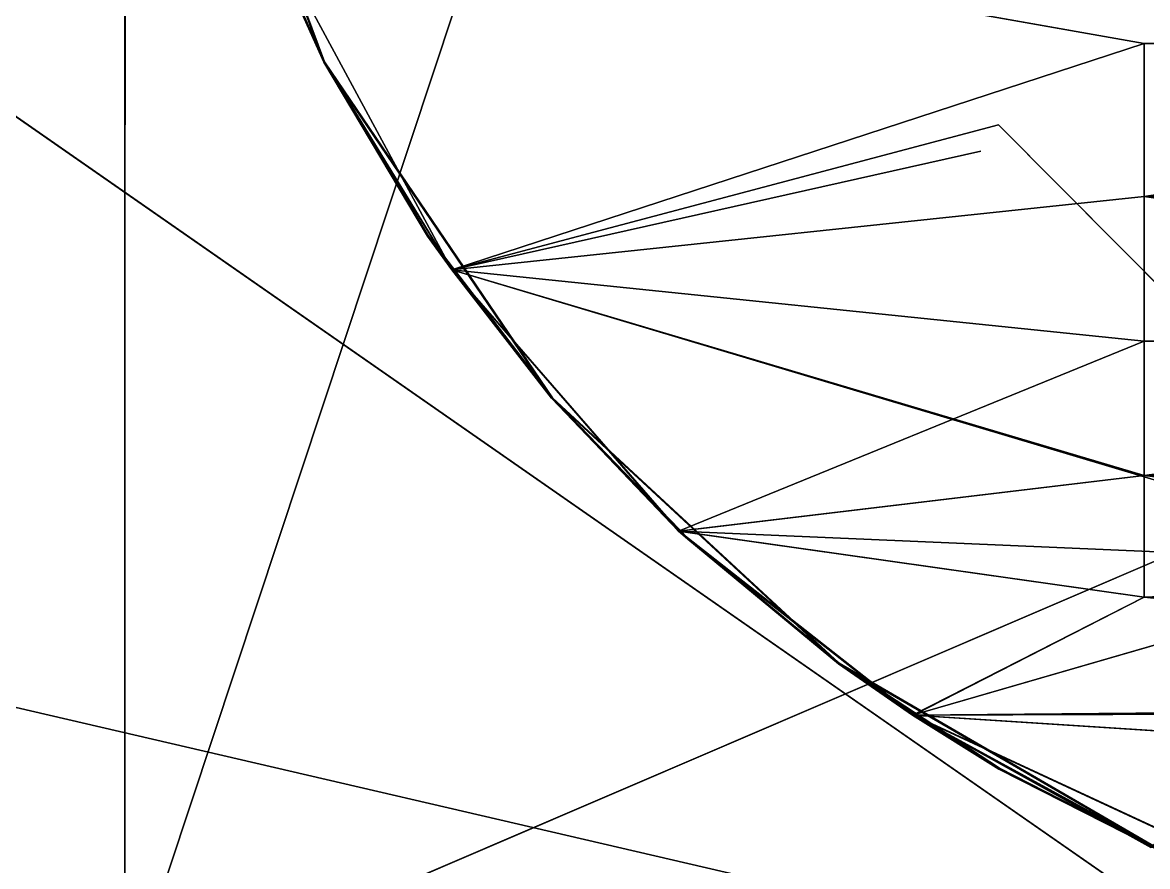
# Model space of a CAD drawing. Extents: x 207 to 387, y 94 to 160.
# Drawn here: x 344.5857 to 344.8019, y 155.1036 to 155.2658 of the extents above; entities that cross this region are included whole.
import ezdxf

# ---------------------------------------------------------------- set-up
doc = ezdxf.new("R2010")
doc.units = 0
doc.header["$LTSCALE"] = 2.54
doc.layers.get('0').update_dxf_attribs({"color": 13, "linetype": 'CONTINUOUS'})

# ---------------------------------------------------------------- blocks, each defined once
blk = doc.blocks.new('SP_05_ALTFIELD_CREDENZA_DW')
at = {"color": 23}
for p, q in [((41.86463, 4.6125, 85.6125), (42.83475, 3.9375, 87.075)), ((41.86463, 4.6125, 85.6125), (42.83475, 3.9375, 87.075)), ((41.86463, 4.6125, 85.6125), (42.83475, 3.9375, 87.075)), ((42.0885, 4.6125, 85.6125), (42.0885, 4.275, 85.6125)), ((42.0885, 4.6125, 85.6125), (42.0885, 4.275, 85.6125)), ((42.0885, 4.275, 86.175), (42.0885, 4.6125, 86.175)), ((42.0885, 4.275, 86.175), (42.0885, 4.6125, 86.175)), ((42.0885, 4.275, 21.825), (42.0885, 4.6125, 21.825)), ((42.0885, 4.275, 21.825), (42.0885, 4.6125, 21.825)), ((42.0885, 4.6125, 85.6125), (42.0885, 4.275, 85.6125)), ((42.0885, 4.275, 21.825), (42.0885, 4.6125, 21.825)), ((41.8453, 4.5998, 22.06931), (41.9369, 4.55719, 21.97718)), ((41.93708, 4.55719, 85.46014), (41.8454, 4.5998, 85.36809)), ((41.9369, 4.55719, 21.97718), (41.8913, 4.58266, 22.02303)), ((41.8913, 4.58266, 85.41447), (41.93708, 4.55719, 85.46014)), ((41.8913, 4.58266, 85.41447), (41.93708, 4.55719, 85.46014)), ((41.9369, 4.55719, 21.97718), (41.98197, 4.52183, 21.93194)), ((41.9369, 4.55719, 21.97718), (41.98197, 4.52183, 21.93194)), ((41.98208, 4.52183, 85.50545), (41.93708, 4.55719, 85.46014)), ((41.98208, 4.52183, 85.50545), (41.93708, 4.55719, 85.46014)), ((41.98208, 4.52183, 85.50545), (41.93708, 4.55719, 85.46014)), ((41.92059, 4.44375, 85.44375), (41.83664, 4.52813, 85.35938)), ((41.98197, 4.52183, 21.93194), (42.02564, 4.47158, 21.88815)), ((41.98197, 4.52183, 21.93194), (42.02564, 4.47158, 21.88815)), ((42.02566, 4.47158, 85.54934), (41.98208, 4.52183, 85.50545)), ((42.02566, 4.47158, 85.54934), (41.98208, 4.52183, 85.50545)), ((42.02566, 4.47158, 85.54934), (41.98208, 4.52183, 85.50545)), ((42.02564, 4.47158, 21.88815), (41.92059, 4.44375, 21.99375)), ((41.92059, 4.44375, 85.44375), (42.02566, 4.47158, 85.54934)), ((42.02564, 4.47158, 21.88815), (41.92395, 4.44881, 21.99038)), ((41.92395, 4.44881, 85.44713), (42.02566, 4.47158, 85.54934)), ((42.02564, 4.47158, 21.88815), (42.06561, 4.39747, 21.848)), ((42.02564, 4.47158, 21.88815), (42.06561, 4.39747, 21.848)), ((42.06561, 4.39747, 85.5895), (42.02566, 4.47158, 85.54934)), ((42.06561, 4.39747, 85.5895), (42.02566, 4.47158, 85.54934))]:
    blk.add_line(p, q, dxfattribs=at)
at = {"color": 0}
for p, q in [((41.88801, 4.58388, 22.18764), (41.92037, 4.56741, 22.20761)), ((41.92037, 4.56741, 22.20761), (41.88801, 4.58388, 22.67648)), ((41.9512, 4.54722, 22.71484), (41.88801, 4.58388, 22.67648)), ((41.92037, 4.56741, 22.20761), (41.88801, 4.58388, 22.67648)), ((41.9512, 4.54722, 22.71484), (41.88801, 4.58388, 22.67648)), ((41.88801, 4.58388, 22.18764), (41.92037, 4.56741, 22.20761)), ((41.88801, 4.58388, 22.18764), (41.9369, 4.55719, 21.97718)), ((41.88801, 4.58388, 22.18764), (41.9369, 4.55719, 21.97718)), ((41.95132, 4.54735, 84.72088), (41.88811, 4.58405, 84.75923)), ((41.88811, 4.58405, 84.75923), (41.92049, 4.56756, 85.22811)), ((41.92049, 4.56756, 85.22811), (41.88811, 4.58405, 85.24807)), ((41.88811, 4.58405, 84.75923), (41.92049, 4.56756, 85.22811)), ((41.95132, 4.54735, 84.72088), (41.88811, 4.58405, 84.75923)), ((41.88811, 4.58405, 85.24807), (41.93708, 4.55719, 85.46014)), ((41.88811, 4.58405, 85.24807), (41.93708, 4.55719, 85.46014)), ((41.92049, 4.56756, 85.22811), (41.88811, 4.58405, 85.24807)), ((41.69557, 4.57278, 22.00365), (41.9369, 4.55719, 21.97718)), ((41.69557, 4.57278, 22.00365), (41.9369, 4.55719, 21.97718)), ((41.93708, 4.55719, 85.46014), (41.69557, 4.57278, 85.43385)), ((41.93708, 4.55719, 85.46014), (41.69557, 4.57278, 85.43385)), ((41.9512, 4.54722, 22.71484), (41.92037, 4.56741, 22.20761)), ((41.92037, 4.56741, 22.20761), (41.9512, 4.54722, 22.2266)), ((41.9512, 4.54722, 22.71484), (41.92037, 4.56741, 22.20761)), ((41.9369, 4.55719, 21.97718), (41.92037, 4.56741, 22.20761)), ((41.92037, 4.56741, 22.20761), (41.9512, 4.54722, 22.2266)), ((41.9369, 4.55719, 21.97718), (41.92037, 4.56741, 22.20761)), ((41.92049, 4.56756, 85.22811), (41.95132, 4.54735, 84.72088)), ((41.95132, 4.54735, 85.20912), (41.92049, 4.56756, 85.22811)), ((41.92049, 4.56756, 85.22811), (41.95132, 4.54735, 84.72088)), ((41.92049, 4.56756, 85.22811), (41.93708, 4.55719, 85.46014)), ((41.92049, 4.56756, 85.22811), (41.93708, 4.55719, 85.46014)), ((41.95132, 4.54735, 85.20912), (41.92049, 4.56756, 85.22811)), ((41.69557, 4.55509, 21.97419), (41.9369, 4.55719, 21.97718)), ((41.69557, 4.55509, 21.97419), (41.9369, 4.55719, 21.97718)), ((41.93708, 4.55719, 85.46014), (41.69557, 4.55509, 85.46331)), ((41.93708, 4.55719, 85.46014), (41.69557, 4.55509, 85.46331)), ((41.93708, 4.55719, 85.46014), (41.83664, 4.52813, 85.35938)), ((41.93708, 4.55719, 85.46014), (41.83664, 4.52813, 85.35938)), ((41.8926, 4.53451, 21.94673), (41.9369, 4.55719, 21.97718)), ((41.8926, 4.53451, 21.94673), (41.9369, 4.55719, 21.97718)), ((41.93708, 4.55719, 85.46014), (41.8926, 4.53451, 85.49078)), ((41.93708, 4.55719, 85.46014), (41.8926, 4.53451, 85.49078)), ((41.9512, 4.54722, 21.98248), (41.9369, 4.55719, 21.97718)), ((41.9369, 4.55719, 21.97718), (41.9512, 4.54722, 22.2266)), ((41.9369, 4.55719, 21.97718), (41.9512, 4.54722, 22.2266)), ((41.9512, 4.54722, 21.98248), (41.9369, 4.55719, 21.97718)), ((41.95132, 4.54735, 85.20912), (41.93708, 4.55719, 85.46014)), ((41.95132, 4.54735, 85.20912), (41.93708, 4.55719, 85.46014)), ((41.98028, 4.5234, 85.4353), (41.93708, 4.55719, 85.46014)), ((41.98028, 4.5234, 85.4353), (41.93708, 4.55719, 85.46014)), ((41.8926, 4.53451, 21.94673), (41.69557, 4.55509, 21.97419)), ((41.8926, 4.53451, 21.94673), (41.69557, 4.55509, 21.97419)), ((41.69557, 4.55509, 85.46331), (41.8926, 4.53451, 85.49078)), ((41.69557, 4.55509, 85.46331), (41.8926, 4.53451, 85.49078)), ((41.9512, 4.54722, 22.71484), (41.95132, 4.54735, 84.72088)), ((41.9512, 4.54722, 22.71484), (41.95132, 4.54735, 84.72088)), ((41.9512, 4.54722, 22.2266), (41.9512, 4.54722, 22.71484)), ((41.9512, 4.54722, 22.2266), (41.9512, 4.54722, 21.98248)), ((41.9512, 4.54722, 21.98248), (41.98197, 4.52183, 21.93194)), ((41.98015, 4.52329, 22.2444), (41.9512, 4.54722, 22.71484)), ((41.9512, 4.54722, 22.2266), (41.9512, 4.54722, 22.71484)), ((42.00632, 4.4962, 22.74816), (41.9512, 4.54722, 22.71484)), ((41.98015, 4.52329, 22.2444), (41.9512, 4.54722, 22.71484)), ((42.00632, 4.4962, 22.74816), (41.9512, 4.54722, 22.71484)), ((41.9512, 4.54722, 21.98248), (41.98197, 4.52183, 21.93194)), ((41.9512, 4.54722, 22.2266), (41.9512, 4.54722, 21.98248)), ((41.95132, 4.54735, 84.72088), (41.95132, 4.54735, 85.20912)), ((42.00645, 4.4963, 84.68755), (41.95132, 4.54735, 84.72088)), ((41.95132, 4.54735, 84.72088), (41.98028, 4.5234, 85.19132)), ((41.98028, 4.5234, 85.4353), (41.95132, 4.54735, 85.20912)), ((41.95132, 4.54735, 84.72088), (41.95132, 4.54735, 85.20912)), ((41.95132, 4.54735, 84.72088), (41.98028, 4.5234, 85.19132)), ((42.00645, 4.4963, 84.68755), (41.95132, 4.54735, 84.72088)), ((41.98028, 4.5234, 85.4353), (41.95132, 4.54735, 85.20912)), ((41.69557, 4.53451, 21.94673), (41.8926, 4.53451, 21.94673)), ((41.69557, 4.53451, 21.94673), (41.8926, 4.53451, 21.94673)), ((41.8926, 4.53451, 85.49078), (41.69557, 4.53451, 85.49078)), ((41.8926, 4.53451, 85.49078), (41.69557, 4.53451, 85.49078)), ((41.8926, 4.51115, 21.92138), (41.8926, 4.53451, 21.94673)), ((41.8926, 4.51115, 21.92138), (41.8926, 4.53451, 21.94673)), ((41.98197, 4.52183, 21.93194), (41.8926, 4.53451, 21.94673)), ((41.98197, 4.52183, 21.93194), (41.8926, 4.53451, 21.94673)), ((41.8926, 4.53451, 85.49078), (41.8926, 4.51115, 85.51612)), ((41.8926, 4.53451, 85.49078), (41.8926, 4.51115, 85.51612)), ((41.8926, 4.53451, 85.49078), (41.98208, 4.52183, 85.50545)), ((41.8926, 4.53451, 85.49078), (41.98208, 4.52183, 85.50545)), ((42.00632, 4.4962, 22.74816), (41.98015, 4.52329, 22.2444)), ((41.98015, 4.52329, 22.2444), (41.98015, 4.52329, 22.00042)), ((41.98015, 4.52329, 22.00042), (42.00632, 4.4962, 22.0166)), ((41.98197, 4.52183, 21.93194), (41.98015, 4.52329, 22.00042)), ((41.98015, 4.52329, 22.2444), (41.98015, 4.52329, 22.00042)), ((42.00632, 4.4962, 22.74816), (41.98015, 4.52329, 22.2444)), ((41.98197, 4.52183, 21.93194), (41.98015, 4.52329, 22.00042)), ((41.98015, 4.52329, 22.00042), (42.00632, 4.4962, 22.0166)), ((41.98028, 4.5234, 85.4353), (41.98028, 4.5234, 85.19132)), ((41.98028, 4.5234, 85.19132), (42.00645, 4.4963, 84.68755)), ((41.98028, 4.5234, 85.4353), (41.98028, 4.5234, 85.19132)), ((41.98028, 4.5234, 85.19132), (42.00645, 4.4963, 84.68755)), ((42.00646, 4.4963, 85.41912), (41.98028, 4.5234, 85.4353)), ((42.00646, 4.4963, 85.41912), (41.98028, 4.5234, 85.4353)), ((41.98208, 4.52183, 85.50545), (41.98028, 4.5234, 85.4353)), ((41.98208, 4.52183, 85.50545), (41.98028, 4.5234, 85.4353)), ((41.8926, 4.51115, 21.92138), (41.98197, 4.52183, 21.93194)), ((41.8926, 4.51115, 21.92138), (41.98197, 4.52183, 21.93194)), ((41.98208, 4.52183, 85.50545), (41.8926, 4.51115, 85.51612)), ((41.98208, 4.52183, 85.50545), (41.8926, 4.51115, 85.51612)), ((42.00632, 4.4962, 22.0166), (41.98197, 4.52183, 21.93194)), ((42.00632, 4.4962, 22.0166), (41.98197, 4.52183, 21.93194)), ((42.00646, 4.4963, 85.41912), (41.98208, 4.52183, 85.50545)), ((42.00646, 4.4963, 85.41912), (41.98208, 4.52183, 85.50545)), ((41.30154, 4.51115, 21.92138), (41.8926, 4.51115, 21.92138)), ((41.30154, 4.51115, 21.92138), (41.8926, 4.51115, 21.92138)), ((41.8926, 4.51115, 85.51612), (41.30154, 4.51115, 85.51612)), ((41.8926, 4.51115, 85.51612), (41.30154, 4.51115, 85.51612)), ((41.8926, 4.48534, 21.89856), (41.8926, 4.51115, 21.92138)), ((41.8926, 4.48534, 21.89856), (41.8926, 4.51115, 21.92138)), ((41.8926, 4.51115, 85.51612), (41.8926, 4.48534, 85.53894)), ((41.8926, 4.51115, 85.51612), (41.8926, 4.48534, 85.53894)), ((42.00632, 4.4962, 22.74816), (42.00645, 4.4963, 84.68755)), ((42.00632, 4.4962, 22.74816), (42.00645, 4.4963, 84.68755)), ((42.00632, 4.4962, 22.0166), (42.00632, 4.4962, 22.74816)), ((42.0302, 4.46503, 22.27506), (42.00632, 4.4962, 22.74816)), ((42.00632, 4.4962, 22.0166), (42.00632, 4.4962, 22.74816)), ((42.00632, 4.4962, 22.0166), (42.0302, 4.46503, 22.03132)), ((42.0302, 4.46503, 22.27506), (42.00632, 4.4962, 22.74816)), ((42.05013, 4.43165, 22.77449), (42.00632, 4.4962, 22.74816)), ((42.05013, 4.43165, 22.77449), (42.00632, 4.4962, 22.74816)), ((42.02564, 4.47158, 21.88815), (42.00632, 4.4962, 22.0166)), ((42.02564, 4.47158, 21.88815), (42.00632, 4.4962, 22.0166)), ((42.00632, 4.4962, 22.0166), (42.0302, 4.46503, 22.03132)), ((42.00645, 4.4963, 84.68755), (42.00646, 4.4963, 85.41912)), ((42.05024, 4.43171, 84.66121), (42.00645, 4.4963, 84.68755)), ((42.05024, 4.43171, 84.66121), (42.00645, 4.4963, 84.68755)), ((42.00645, 4.4963, 84.68755), (42.03033, 4.4651, 85.16065)), ((42.00645, 4.4963, 84.68755), (42.00646, 4.4963, 85.41912)), ((42.00645, 4.4963, 84.68755), (42.03033, 4.4651, 85.16065)), ((42.03034, 4.46511, 85.40439), (42.00646, 4.4963, 85.41912)), ((42.03034, 4.46511, 85.40439), (42.00646, 4.4963, 85.41912)), ((42.02566, 4.47158, 85.54934), (42.00646, 4.4963, 85.41912)), ((42.02566, 4.47158, 85.54934), (42.00646, 4.4963, 85.41912)), ((41.69557, 4.48534, 21.89856), (41.8926, 4.48534, 21.89856)), ((41.69557, 4.48534, 21.89856), (41.8926, 4.48534, 21.89856)), ((41.8926, 4.48534, 85.53894), (41.69557, 4.48534, 85.53894)), ((41.8926, 4.48534, 85.53894), (41.69557, 4.48534, 85.53894)), ((41.8926, 4.45749, 21.8786), (41.8926, 4.48534, 21.89856)), ((41.8926, 4.48534, 21.89856), (42.02564, 4.47158, 21.88815)), ((41.8926, 4.48534, 21.89856), (42.02564, 4.47158, 21.88815)), ((41.8926, 4.45749, 21.8786), (41.8926, 4.48534, 21.89856)), ((41.8926, 4.48534, 85.53894), (41.8926, 4.45749, 85.55891)), ((42.02566, 4.47158, 85.54934), (41.8926, 4.48534, 85.53894)), ((41.8926, 4.48534, 85.53894), (41.8926, 4.45749, 85.55891)), ((42.02566, 4.47158, 85.54934), (41.8926, 4.48534, 85.53894)), ((41.8926, 4.45749, 21.8786), (42.02564, 4.47158, 21.88815)), ((41.8926, 4.45749, 21.8786), (42.02564, 4.47158, 21.88815)), ((41.8926, 4.4281, 21.86173), (42.02564, 4.47158, 21.88815)), ((41.8926, 4.4281, 21.86173), (42.02564, 4.47158, 21.88815)), ((42.02566, 4.47158, 85.54934), (41.8926, 4.45749, 85.55891)), ((42.02566, 4.47158, 85.54934), (41.8926, 4.4281, 85.57578)), ((42.02566, 4.47158, 85.54934), (41.8926, 4.45749, 85.55891)), ((42.02566, 4.47158, 85.54934), (41.8926, 4.4281, 85.57578)), ((42.02564, 4.47158, 21.88815), (42.0302, 4.46503, 22.03132)), ((42.05012, 4.43165, 22.04355), (42.02564, 4.47158, 21.88815)), ((42.05012, 4.43165, 22.04355), (42.02564, 4.47158, 21.88815)), ((42.02564, 4.47158, 21.88815), (42.0302, 4.46503, 22.03132)), ((42.03034, 4.46511, 85.40439), (42.02566, 4.47158, 85.54934)), ((42.03034, 4.46511, 85.40439), (42.02566, 4.47158, 85.54934)), ((42.05024, 4.43171, 85.39216), (42.02566, 4.47158, 85.54934)), ((42.05024, 4.43171, 85.39216), (42.02566, 4.47158, 85.54934)), ((42.05013, 4.43165, 22.77449), (42.0302, 4.46503, 22.27506)), ((42.0302, 4.46503, 22.27506), (42.0302, 4.46503, 22.03132)), ((42.0302, 4.46503, 22.03132), (42.05012, 4.43165, 22.04355)), ((42.0302, 4.46503, 22.27506), (42.0302, 4.46503, 22.03132)), ((42.05013, 4.43165, 22.77449), (42.0302, 4.46503, 22.27506)), ((42.0302, 4.46503, 22.03132), (42.05012, 4.43165, 22.04355)), ((42.03033, 4.4651, 85.16065), (42.03034, 4.46511, 85.40439)), ((42.03033, 4.4651, 85.16065), (42.03034, 4.46511, 85.40439)), ((42.03033, 4.4651, 85.16065), (42.05024, 4.43171, 84.66121)), ((42.03033, 4.4651, 85.16065), (42.05024, 4.43171, 84.66121)), ((42.05024, 4.43171, 85.39216), (42.03034, 4.46511, 85.40439)), ((42.05024, 4.43171, 85.39216), (42.03034, 4.46511, 85.40439)), ((41.30154, 4.45749, 21.8786), (41.8926, 4.45749, 21.8786)), ((41.30154, 4.45749, 21.8786), (41.8926, 4.45749, 21.8786)), ((41.8926, 4.45749, 85.55891), (41.30154, 4.45749, 85.55891)), ((41.8926, 4.45749, 85.55891), (41.30154, 4.45749, 85.55891)), ((41.8926, 4.4281, 21.86173), (41.8926, 4.45749, 21.8786)), ((41.8926, 4.4281, 21.86173), (41.8926, 4.45749, 21.8786)), ((41.8926, 4.45749, 85.55891), (41.8926, 4.4281, 85.57578)), ((41.8926, 4.45749, 85.55891), (41.8926, 4.4281, 85.57578)), ((42.05012, 4.43165, 22.04355), (42.05013, 4.43165, 22.77449)), ((42.05012, 4.43165, 22.04355), (42.05013, 4.43165, 22.77449)), ((42.05012, 4.43165, 22.04355), (42.06739, 4.3927, 22.05408)), ((42.06561, 4.39747, 21.848), (42.05012, 4.43165, 22.04355)), ((42.06561, 4.39747, 21.848), (42.05012, 4.43165, 22.04355)), ((42.05012, 4.43165, 22.04355), (42.06739, 4.3927, 22.05408)), ((42.05013, 4.43165, 22.77449), (42.05024, 4.43171, 84.66121)), ((42.05013, 4.43165, 22.77449), (42.05024, 4.43171, 84.66121)), ((42.06741, 4.3927, 22.29765), (42.05013, 4.43165, 22.77449)), ((42.06741, 4.3927, 22.29765), (42.05013, 4.43165, 22.77449)), ((42.0794, 4.35298, 22.79184), (42.05013, 4.43165, 22.77449)), ((42.0794, 4.35298, 22.79184), (42.05013, 4.43165, 22.77449)), ((42.05024, 4.43171, 84.66121), (42.05024, 4.43171, 85.39216)), ((42.07945, 4.353, 84.64383), (42.05024, 4.43171, 84.66121)), ((42.07945, 4.353, 84.64383), (42.05024, 4.43171, 84.66121)), ((42.05024, 4.43171, 84.66121), (42.06749, 4.39274, 85.13804)), ((42.06561, 4.39747, 85.5895), (42.05024, 4.43171, 85.39216)), ((42.05024, 4.43171, 84.66121), (42.05024, 4.43171, 85.39216)), ((42.05024, 4.43171, 84.66121), (42.06749, 4.39274, 85.13804)), ((42.06561, 4.39747, 85.5895), (42.05024, 4.43171, 85.39216)), ((41.69557, 4.4281, 21.86173), (41.8926, 4.4281, 21.86173)), ((41.69557, 4.4281, 21.86173), (41.8926, 4.4281, 21.86173)), ((41.8926, 4.4281, 85.57578), (41.69557, 4.4281, 85.57578)), ((41.8926, 4.4281, 85.57578), (41.69557, 4.4281, 85.57578)), ((41.8926, 4.4281, 21.86173), (42.06561, 4.39747, 21.848)), ((41.8926, 4.4281, 21.86173), (42.06561, 4.39747, 21.848)), ((42.06561, 4.39747, 85.5895), (41.8926, 4.4281, 85.57578)), ((42.06561, 4.39747, 85.5895), (41.8926, 4.4281, 85.57578))]:
    blk.add_line(p, q, dxfattribs=at)
at = {"color": 23}
mesh = blk.add_polyface(dxfattribs=at)
corners = [(44.775, 6.75, 19.125), (0, 3.9375, 19.125), (0, 6.75, 19.125), (44.775, 3.9375, 19.125)]
mesh.append_faces([[corners[k] for k in face] for face in [(0, 1, 2), (1, 0, 3)]], dxfattribs={"vtx0": -1, "color": 23})
mesh = blk.add_polyface(dxfattribs=at)
corners = [(44.775, 3.9375, 90), (0, 6.75, 90), (0, 3.9375, 90), (44.775, 6.75, 90)]
mesh.append_faces([[corners[k] for k in face] for face in [(0, 1, 2), (1, 0, 3)]], dxfattribs={"vtx0": -1, "color": 23})
mesh = blk.add_polyface(dxfattribs=at)
corners = [(41.41688, 6.75, 84.9375), (41.86463, 4.6125, 85.6125), (41.41688, 4.6125, 84.9375), (44.775, 3.9375, 90), (42.83475, 3.9375, 87.075), (44.775, 6.75, 90)]
mesh.append_faces([[corners[k] for k in face] for face in [(0, 1, 2), (1, 3, 4)]], dxfattribs={"vtx0": -1, "color": 23})
mesh.append_faces([[corners[k] for k in face] for face in [(3, 1, 5), (5, 1, 0)]], dxfattribs={"vtx0": -1, "vtx1": -1, "color": 23})
mesh = blk.add_polyface(dxfattribs=at)
corners = [(41.41688, 6.75, 22.5), (41.75269, 4.6125, 22.1625), (41.41688, 4.6125, 22.5), (42.0885, 4.6125, 21.825), (42.0885, 4.275, 21.825), (44.775, 3.9375, 19.125), (42.0885, 3.9375, 21.825), (44.775, 6.75, 19.125)]
mesh.append_faces([[corners[k] for k in face] for face in [(0, 1, 2), (4, 5, 6)]], dxfattribs={"vtx0": -1, "color": 23})
mesh.append_faces([[corners[k] for k in face] for face in [(1, 0, 3), (5, 4, 7), (7, 3, 0)]], dxfattribs={"vtx0": -1, "vtx1": -1, "color": 23})
mesh.append_faces([[corners[k] for k in face] for face in [(7, 4, 3)]], dxfattribs={"vtx0": -1, "vtx2": -1, "color": 23})
mesh = blk.add_polyface(dxfattribs=at)
corners = [(42.0885, 4.6125, 86.175), (2.6865, 4.275, 86.175), (2.6865, 4.6125, 86.175), (42.0885, 4.275, 86.175)]
mesh.append_faces([[corners[k] for k in face] for face in [(0, 1, 2), (1, 0, 3)]], dxfattribs={"vtx0": -1, "color": 23})
mesh = blk.add_polyface(dxfattribs=at)
corners = [(2.6865, 4.6125, 21.825), (2.8824, 4.30494, 21.82633), (2.6865, 4.275, 21.825), (42.0885, 4.6125, 21.825), (3.07943, 4.30494, 21.82633), (3.47347, 4.275, 21.825), (41.30154, 4.275, 21.825), (42.0885, 4.275, 21.825)]
mesh.append_faces([[corners[k] for k in face] for face in [(0, 1, 2), (6, 3, 7)]], dxfattribs={"vtx0": -1, "color": 23})
mesh.append_faces([[corners[k] for k in face] for face in [(1, 3, 4), (4, 3, 5), (5, 3, 6)]], dxfattribs={"vtx0": -1, "vtx1": -1, "color": 23})
mesh.append_faces([[corners[k] for k in face] for face in [(1, 0, 3)]], dxfattribs={"vtx0": -1, "vtx2": -1, "color": 23})
mesh = blk.add_polyface(dxfattribs=at)
corners = [(41.86463, 4.6125, 85.6125), (42.83475, 3.9375, 87.075), (41.86463, 3.9375, 85.6125)]
mesh.append_faces([[corners[k] for k in face] for face in [(0, 1, 2)]], dxfattribs={"color": 23})
mesh = blk.add_polyface(dxfattribs=at)
corners = [(42.0885, 4.6125, 85.6125), (41.86463, 3.9375, 85.6125), (41.86463, 4.6125, 85.6125), (42.0885, 3.9375, 85.6125), (42.0885, 4.275, 85.6125)]
mesh.append_faces([[corners[k] for k in face] for face in [(0, 1, 2), (3, 0, 4)]], dxfattribs={"vtx0": -1, "color": 23})
mesh.append_faces([[corners[k] for k in face] for face in [(1, 0, 3)]], dxfattribs={"vtx0": -1, "vtx1": -1, "color": 23})
mesh = blk.add_polyface(dxfattribs=at)
corners = [(41.86463, 4.6125, 85.6125), (42.83475, 3.9375, 87.075), (41.86463, 3.9375, 85.6125)]
mesh.append_faces([[corners[k] for k in face] for face in [(0, 1, 2)]], dxfattribs={"color": 23})
mesh = blk.add_polyface(dxfattribs=at)
corners = [(42.0885, 4.6125, 85.6125), (42.08846, 4.275, 84.63878), (42.0885, 4.275, 85.6125), (42.08846, 4.27502, 22.79686), (42.0885, 4.6125, 21.825), (42.0885, 4.275, 21.825), (42.0885, 4.6125, 68.21686)]
mesh.append_faces([[corners[k] for k in face] for face in [(0, 1, 2), (3, 4, 5), (4, 0, 6)]], dxfattribs={"vtx0": -1, "color": 23})
mesh.append_faces([[corners[k] for k in face] for face in [(1, 0, 3)]], dxfattribs={"vtx0": -1, "vtx1": -1, "color": 23})
mesh.append_faces([[corners[k] for k in face] for face in [(4, 3, 0)]], dxfattribs={"vtx0": -1, "vtx1": -1, "vtx2": -1, "color": 23})
mesh = blk.add_polyface(dxfattribs=at)
corners = [(42.0885, 4.6125, 86.175), (42.0885, 4.275, 85.6125), (42.0885, 4.275, 86.175), (42.0885, 4.6125, 85.6125)]
mesh.append_faces([[corners[k] for k in face] for face in [(0, 1, 2), (1, 0, 3)]], dxfattribs={"vtx0": -1, "color": 23})
mesh = blk.add_polyface(dxfattribs=at)
corners = [(41.88801, 4.58388, 22.18764), (41.8453, 4.5998, 22.06931), (41.9369, 4.55719, 21.97718)]
mesh.append_faces([[corners[k] for k in face] for face in [(0, 1, 2)]], dxfattribs={"color": 23})
mesh = blk.add_polyface(dxfattribs=at)
corners = [(41.93708, 4.55719, 85.46014), (41.8454, 4.5998, 85.36809), (41.88811, 4.58405, 85.24807)]
mesh.append_faces([[corners[k] for k in face] for face in [(0, 1, 2)]], dxfattribs={"color": 23})
mesh = blk.add_polyface(dxfattribs=at)
corners = [(41.9512, 4.54722, 22.71484), (41.88811, 4.58405, 84.75923), (41.88801, 4.58388, 22.67648), (41.95132, 4.54735, 84.72088)]
mesh.append_faces([[corners[k] for k in face] for face in [(0, 1, 2), (1, 0, 3)]], dxfattribs={"vtx0": -1, "color": 23})
mesh = blk.add_polyface(dxfattribs=at)
corners = [(41.88801, 4.58388, 22.67648), (41.88801, 4.58388, 22.18764), (41.92037, 4.56741, 22.20761)]
mesh.append_faces([[corners[k] for k in face] for face in [(0, 1, 2)]], dxfattribs={"color": 23})
mesh = blk.add_polyface(dxfattribs=at)
corners = [(41.9512, 4.54722, 22.71484), (41.88801, 4.58388, 22.67648), (41.92037, 4.56741, 22.20761)]
mesh.append_faces([[corners[k] for k in face] for face in [(0, 1, 2)]], dxfattribs={"color": 23})
mesh = blk.add_polyface(dxfattribs=at)
corners = [(41.92037, 4.56741, 22.20761), (41.88801, 4.58388, 22.18764), (41.9369, 4.55719, 21.97718)]
mesh.append_faces([[corners[k] for k in face] for face in [(0, 1, 2)]], dxfattribs={"color": 23})
mesh = blk.add_polyface(dxfattribs=at)
corners = [(41.88811, 4.58405, 85.24807), (41.88811, 4.58405, 84.75923), (41.92049, 4.56756, 85.22811)]
mesh.append_faces([[corners[k] for k in face] for face in [(0, 1, 2)]], dxfattribs={"color": 23})
mesh = blk.add_polyface(dxfattribs=at)
corners = [(41.92049, 4.56756, 85.22811), (41.88811, 4.58405, 84.75923), (41.95132, 4.54735, 84.72088)]
mesh.append_faces([[corners[k] for k in face] for face in [(0, 1, 2)]], dxfattribs={"color": 23})
mesh = blk.add_polyface(dxfattribs=at)
corners = [(41.93708, 4.55719, 85.46014), (41.88811, 4.58405, 85.24807), (41.92049, 4.56756, 85.22811)]
mesh.append_faces([[corners[k] for k in face] for face in [(0, 1, 2)]], dxfattribs={"color": 23})
mesh = blk.add_polyface(dxfattribs=at)
corners = [(41.8913, 4.58266, 22.02303), (41.69557, 4.57278, 22.00365), (41.9369, 4.55719, 21.97718)]
mesh.append_faces([[corners[k] for k in face] for face in [(0, 1, 2)]], dxfattribs={"color": 23})
mesh = blk.add_polyface(dxfattribs=at)
corners = [(41.93708, 4.55719, 85.46014), (41.69557, 4.57278, 85.43385), (41.8913, 4.58266, 85.41447)]
mesh.append_faces([[corners[k] for k in face] for face in [(0, 1, 2)]], dxfattribs={"color": 23})
mesh = blk.add_polyface(dxfattribs=at)
corners = [(41.8913, 4.58266, 85.41447), (41.83664, 4.52813, 85.35938), (41.93708, 4.55719, 85.46014)]
mesh.append_faces([[corners[k] for k in face] for face in [(0, 1, 2)]], dxfattribs={"color": 23})
mesh = blk.add_polyface(dxfattribs=at)
corners = [(41.93708, 4.55719, 85.46014), (41.30154, 4.55509, 85.46331), (41.69557, 4.57278, 85.43385), (41.69557, 4.55509, 85.46331)]
mesh.append_faces([[corners[k] for k in face] for face in [(0, 1, 2), (1, 0, 3)]], dxfattribs={"vtx0": -1, "color": 23})
mesh = blk.add_polyface(dxfattribs=at)
corners = [(41.69557, 4.57278, 22.00365), (41.69557, 4.55509, 21.97419), (41.9369, 4.55719, 21.97718)]
mesh.append_faces([[corners[k] for k in face] for face in [(0, 1, 2)]], dxfattribs={"color": 23})
mesh = blk.add_polyface(dxfattribs=at)
corners = [(41.9512, 4.54722, 22.71484), (41.92037, 4.56741, 22.20761), (41.9512, 4.54722, 22.2266)]
mesh.append_faces([[corners[k] for k in face] for face in [(0, 1, 2)]], dxfattribs={"color": 23})
mesh = blk.add_polyface(dxfattribs=at)
corners = [(41.9512, 4.54722, 22.2266), (41.92037, 4.56741, 22.20761), (41.9369, 4.55719, 21.97718)]
mesh.append_faces([[corners[k] for k in face] for face in [(0, 1, 2)]], dxfattribs={"color": 23})
mesh = blk.add_polyface(dxfattribs=at)
corners = [(41.92049, 4.56756, 85.22811), (41.95132, 4.54735, 84.72088), (41.95132, 4.54735, 85.20912)]
mesh.append_faces([[corners[k] for k in face] for face in [(0, 1, 2)]], dxfattribs={"color": 23})
mesh = blk.add_polyface(dxfattribs=at)
corners = [(41.93708, 4.55719, 85.46014), (41.92049, 4.56756, 85.22811), (41.95132, 4.54735, 85.20912)]
mesh.append_faces([[corners[k] for k in face] for face in [(0, 1, 2)]], dxfattribs={"color": 23})
mesh = blk.add_polyface(dxfattribs=at)
corners = [(41.9369, 4.55719, 21.97718), (41.69557, 4.55509, 21.97419), (41.8926, 4.53451, 21.94673)]
mesh.append_faces([[corners[k] for k in face] for face in [(0, 1, 2)]], dxfattribs={"color": 23})
mesh = blk.add_polyface(dxfattribs=at)
corners = [(41.8926, 4.53451, 85.49078), (41.69557, 4.55509, 85.46331), (41.93708, 4.55719, 85.46014)]
mesh.append_faces([[corners[k] for k in face] for face in [(0, 1, 2)]], dxfattribs={"color": 23})
mesh = blk.add_polyface(dxfattribs=at)
corners = [(42.02566, 4.47158, 85.54934), (41.83664, 4.52813, 85.35938), (41.92059, 4.44375, 85.44375), (41.98208, 4.52183, 85.50545), (41.93708, 4.55719, 85.46014)]
mesh.append_faces([[corners[k] for k in face] for face in [(0, 1, 2), (1, 3, 4)]], dxfattribs={"vtx0": -1, "color": 23})
mesh.append_faces([[corners[k] for k in face] for face in [(1, 0, 3)]], dxfattribs={"vtx0": -1, "vtx2": -1, "color": 23})
mesh = blk.add_polyface(dxfattribs=at)
corners = [(41.9369, 4.55719, 21.97718), (41.8926, 4.53451, 21.94673), (41.98197, 4.52183, 21.93194)]
mesh.append_faces([[corners[k] for k in face] for face in [(0, 1, 2)]], dxfattribs={"color": 23})
mesh = blk.add_polyface(dxfattribs=at)
corners = [(41.98208, 4.52183, 85.50545), (41.8926, 4.53451, 85.49078), (41.93708, 4.55719, 85.46014)]
mesh.append_faces([[corners[k] for k in face] for face in [(0, 1, 2)]], dxfattribs={"color": 23})
mesh = blk.add_polyface(dxfattribs=at)
corners = [(41.9512, 4.54722, 21.98248), (41.9369, 4.55719, 21.97718), (41.98197, 4.52183, 21.93194)]
mesh.append_faces([[corners[k] for k in face] for face in [(0, 1, 2)]], dxfattribs={"color": 23})
mesh = blk.add_polyface(dxfattribs=at)
corners = [(41.9512, 4.54722, 22.2266), (41.9369, 4.55719, 21.97718), (41.9512, 4.54722, 21.98248)]
mesh.append_faces([[corners[k] for k in face] for face in [(0, 1, 2)]], dxfattribs={"color": 23})
mesh = blk.add_polyface(dxfattribs=at)
corners = [(41.93708, 4.55719, 85.46014), (41.95132, 4.54735, 85.20912), (41.98028, 4.5234, 85.4353)]
mesh.append_faces([[corners[k] for k in face] for face in [(0, 1, 2)]], dxfattribs={"color": 23})
mesh = blk.add_polyface(dxfattribs=at)
corners = [(41.98208, 4.52183, 85.50545), (41.93708, 4.55719, 85.46014), (41.98028, 4.5234, 85.4353)]
mesh.append_faces([[corners[k] for k in face] for face in [(0, 1, 2)]], dxfattribs={"color": 23})
mesh = blk.add_polyface(dxfattribs=at)
corners = [(41.69557, 4.55509, 21.97419), (41.69557, 4.53451, 21.94673), (41.8926, 4.53451, 21.94673), (41.30154, 4.55509, 21.97419)]
mesh.append_faces([[corners[k] for k in face] for face in [(0, 1, 2), (1, 0, 3)]], dxfattribs={"vtx0": -1, "color": 23})
mesh = blk.add_polyface(dxfattribs=at)
corners = [(41.8926, 4.53451, 85.49078), (41.30154, 4.55509, 85.46331), (41.69557, 4.55509, 85.46331), (41.69557, 4.53451, 85.49078)]
mesh.append_faces([[corners[k] for k in face] for face in [(0, 1, 2), (1, 0, 3)]], dxfattribs={"vtx0": -1, "color": 23})
mesh = blk.add_polyface(dxfattribs=at)
corners = [(42.00632, 4.4962, 22.74816), (41.95132, 4.54735, 84.72088), (41.9512, 4.54722, 22.71484), (42.00645, 4.4963, 84.68755)]
mesh.append_faces([[corners[k] for k in face] for face in [(0, 1, 2), (1, 0, 3)]], dxfattribs={"vtx0": -1, "color": 23})
mesh = blk.add_polyface(dxfattribs=at)
corners = [(41.98015, 4.52329, 22.00042), (41.9512, 4.54722, 21.98248), (41.98197, 4.52183, 21.93194), (41.9512, 4.54722, 22.2266), (41.98015, 4.52329, 22.2444), (41.9512, 4.54722, 22.71484)]
mesh.append_faces([[corners[k] for k in face] for face in [(0, 1, 2), (3, 4, 5)]], dxfattribs={"vtx0": -1, "color": 23})
mesh.append_faces([[corners[k] for k in face] for face in [(1, 0, 3)]], dxfattribs={"vtx0": -1, "vtx1": -1, "color": 23})
mesh.append_faces([[corners[k] for k in face] for face in [(3, 0, 4)]], dxfattribs={"vtx0": -1, "vtx2": -1, "color": 23})
mesh = blk.add_polyface(dxfattribs=at)
corners = [(42.00632, 4.4962, 22.74816), (41.9512, 4.54722, 22.71484), (41.98015, 4.52329, 22.2444)]
mesh.append_faces([[corners[k] for k in face] for face in [(0, 1, 2)]], dxfattribs={"color": 23})
mesh = blk.add_polyface(dxfattribs=at)
corners = [(41.98028, 4.5234, 85.19132), (41.95132, 4.54735, 85.20912), (41.95132, 4.54735, 84.72088), (41.98028, 4.5234, 85.4353)]
mesh.append_faces([[corners[k] for k in face] for face in [(0, 1, 2), (1, 0, 3)]], dxfattribs={"vtx0": -1, "color": 23})
mesh = blk.add_polyface(dxfattribs=at)
corners = [(41.98028, 4.5234, 85.19132), (41.95132, 4.54735, 84.72088), (42.00645, 4.4963, 84.68755)]
mesh.append_faces([[corners[k] for k in face] for face in [(0, 1, 2)]], dxfattribs={"color": 23})
mesh = blk.add_polyface(dxfattribs=at)
corners = [(41.8926, 4.53451, 21.94673), (41.30154, 4.51115, 21.92138), (41.8926, 4.51115, 21.92138), (41.69557, 4.53451, 21.94673)]
mesh.append_faces([[corners[k] for k in face] for face in [(0, 1, 2), (1, 0, 3)]], dxfattribs={"vtx0": -1, "color": 23})
mesh = blk.add_polyface(dxfattribs=at)
corners = [(41.8926, 4.51115, 85.51612), (41.69557, 4.53451, 85.49078), (41.8926, 4.53451, 85.49078), (41.30154, 4.51115, 85.51612)]
mesh.append_faces([[corners[k] for k in face] for face in [(0, 1, 2), (1, 0, 3)]], dxfattribs={"vtx0": -1, "color": 23})
mesh = blk.add_polyface(dxfattribs=at)
corners = [(41.8926, 4.53451, 21.94673), (41.8926, 4.51115, 21.92138), (41.98197, 4.52183, 21.93194)]
mesh.append_faces([[corners[k] for k in face] for face in [(0, 1, 2)]], dxfattribs={"color": 23})
mesh = blk.add_polyface(dxfattribs=at)
corners = [(41.8926, 4.51115, 85.51612), (41.8926, 4.53451, 85.49078), (41.98208, 4.52183, 85.50545)]
mesh.append_faces([[corners[k] for k in face] for face in [(0, 1, 2)]], dxfattribs={"color": 23})
mesh = blk.add_polyface(dxfattribs=at)
corners = [(41.98015, 4.52329, 22.2444), (42.00632, 4.4962, 22.0166), (42.00632, 4.4962, 22.74816), (41.98015, 4.52329, 22.00042)]
mesh.append_faces([[corners[k] for k in face] for face in [(0, 1, 2), (1, 0, 3)]], dxfattribs={"vtx0": -1, "color": 23})
mesh = blk.add_polyface(dxfattribs=at)
corners = [(41.98015, 4.52329, 22.00042), (41.98197, 4.52183, 21.93194), (42.00632, 4.4962, 22.0166)]
mesh.append_faces([[corners[k] for k in face] for face in [(0, 1, 2)]], dxfattribs={"color": 23})
mesh = blk.add_polyface(dxfattribs=at)
corners = [(41.98028, 4.5234, 85.4353), (42.00645, 4.4963, 84.68755), (42.00646, 4.4963, 85.41912), (41.98028, 4.5234, 85.19132)]
mesh.append_faces([[corners[k] for k in face] for face in [(0, 1, 2), (1, 0, 3)]], dxfattribs={"vtx0": -1, "color": 23})
mesh = blk.add_polyface(dxfattribs=at)
corners = [(41.98028, 4.5234, 85.4353), (42.00646, 4.4963, 85.41912), (41.98208, 4.52183, 85.50545)]
mesh.append_faces([[corners[k] for k in face] for face in [(0, 1, 2)]], dxfattribs={"color": 23})
mesh = blk.add_polyface(dxfattribs=at)
corners = [(42.02564, 4.47158, 21.88815), (41.8926, 4.51115, 21.92138), (41.8926, 4.48534, 21.89856), (41.98197, 4.52183, 21.93194)]
mesh.append_faces([[corners[k] for k in face] for face in [(0, 1, 2), (1, 0, 3)]], dxfattribs={"vtx0": -1, "color": 23})
mesh = blk.add_polyface(dxfattribs=at)
corners = [(41.98208, 4.52183, 85.50545), (41.8926, 4.48534, 85.53894), (41.8926, 4.51115, 85.51612), (42.02566, 4.47158, 85.54934)]
mesh.append_faces([[corners[k] for k in face] for face in [(0, 1, 2), (1, 0, 3)]], dxfattribs={"vtx0": -1, "color": 23})
mesh = blk.add_polyface(dxfattribs=at)
corners = [(41.98197, 4.52183, 21.93194), (42.02564, 4.47158, 21.88815), (42.00632, 4.4962, 22.0166)]
mesh.append_faces([[corners[k] for k in face] for face in [(0, 1, 2)]], dxfattribs={"color": 23})
mesh = blk.add_polyface(dxfattribs=at)
corners = [(41.98208, 4.52183, 85.50545), (42.00646, 4.4963, 85.41912), (42.02566, 4.47158, 85.54934)]
mesh.append_faces([[corners[k] for k in face] for face in [(0, 1, 2)]], dxfattribs={"color": 23})
mesh = blk.add_polyface(dxfattribs=at)
corners = [(41.69557, 4.48534, 21.89856), (41.8926, 4.51115, 21.92138), (41.30154, 4.51115, 21.92138), (41.8926, 4.48534, 21.89856)]
mesh.append_faces([[corners[k] for k in face] for face in [(0, 1, 2), (1, 0, 3)]], dxfattribs={"vtx0": -1, "color": 23})
mesh = blk.add_polyface(dxfattribs=at)
corners = [(41.8926, 4.51115, 85.51612), (41.69557, 4.48534, 85.53894), (41.30154, 4.51115, 85.51612), (41.8926, 4.48534, 85.53894)]
mesh.append_faces([[corners[k] for k in face] for face in [(0, 1, 2), (1, 0, 3)]], dxfattribs={"vtx0": -1, "color": 23})
mesh = blk.add_polyface(dxfattribs=at)
corners = [(42.05024, 4.43171, 84.66121), (42.00632, 4.4962, 22.74816), (42.05013, 4.43165, 22.77449), (42.00645, 4.4963, 84.68755)]
mesh.append_faces([[corners[k] for k in face] for face in [(0, 1, 2), (1, 0, 3)]], dxfattribs={"vtx0": -1, "color": 23})
mesh = blk.add_polyface(dxfattribs=at)
corners = [(42.00632, 4.4962, 22.74816), (42.0302, 4.46503, 22.03132), (42.0302, 4.46503, 22.27506), (42.00632, 4.4962, 22.0166)]
mesh.append_faces([[corners[k] for k in face] for face in [(0, 1, 2), (1, 0, 3)]], dxfattribs={"vtx0": -1, "color": 23})
mesh = blk.add_polyface(dxfattribs=at)
corners = [(42.00632, 4.4962, 22.74816), (42.0302, 4.46503, 22.27506), (42.05013, 4.43165, 22.77449)]
mesh.append_faces([[corners[k] for k in face] for face in [(0, 1, 2)]], dxfattribs={"color": 23})
mesh = blk.add_polyface(dxfattribs=at)
corners = [(42.00632, 4.4962, 22.0166), (42.02564, 4.47158, 21.88815), (42.0302, 4.46503, 22.03132)]
mesh.append_faces([[corners[k] for k in face] for face in [(0, 1, 2)]], dxfattribs={"color": 23})
mesh = blk.add_polyface(dxfattribs=at)
corners = [(42.00645, 4.4963, 84.68755), (42.05024, 4.43171, 84.66121), (42.03033, 4.4651, 85.16065)]
mesh.append_faces([[corners[k] for k in face] for face in [(0, 1, 2)]], dxfattribs={"color": 23})
mesh = blk.add_polyface(dxfattribs=at)
corners = [(42.03034, 4.46511, 85.40439), (42.00645, 4.4963, 84.68755), (42.03033, 4.4651, 85.16065), (42.00646, 4.4963, 85.41912)]
mesh.append_faces([[corners[k] for k in face] for face in [(0, 1, 2), (1, 0, 3)]], dxfattribs={"vtx0": -1, "color": 23})
mesh = blk.add_polyface(dxfattribs=at)
corners = [(42.00646, 4.4963, 85.41912), (42.03034, 4.46511, 85.40439), (42.02566, 4.47158, 85.54934)]
mesh.append_faces([[corners[k] for k in face] for face in [(0, 1, 2)]], dxfattribs={"color": 23})
mesh = blk.add_polyface(dxfattribs=at)
corners = [(41.8926, 4.45749, 21.8786), (41.69557, 4.48534, 21.89856), (41.30154, 4.45749, 21.8786), (41.8926, 4.48534, 21.89856)]
mesh.append_faces([[corners[k] for k in face] for face in [(0, 1, 2), (1, 0, 3)]], dxfattribs={"vtx0": -1, "color": 23})
mesh = blk.add_polyface(dxfattribs=at)
corners = [(41.69557, 4.48534, 85.53894), (41.8926, 4.45749, 85.55891), (41.30154, 4.45749, 85.55891), (41.8926, 4.48534, 85.53894)]
mesh.append_faces([[corners[k] for k in face] for face in [(0, 1, 2), (1, 0, 3)]], dxfattribs={"vtx0": -1, "color": 23})
mesh = blk.add_polyface(dxfattribs=at)
corners = [(42.02564, 4.47158, 21.88815), (41.8926, 4.48534, 21.89856), (41.8926, 4.45749, 21.8786)]
mesh.append_faces([[corners[k] for k in face] for face in [(0, 1, 2)]], dxfattribs={"color": 23})
mesh = blk.add_polyface(dxfattribs=at)
corners = [(42.02566, 4.47158, 85.54934), (41.8926, 4.45749, 85.55891), (41.8926, 4.48534, 85.53894)]
mesh.append_faces([[corners[k] for k in face] for face in [(0, 1, 2)]], dxfattribs={"color": 23})
mesh = blk.add_polyface(dxfattribs=at)
corners = [(42.02564, 4.47158, 21.88815), (41.8926, 4.45749, 21.8786), (41.8926, 4.4281, 21.86173)]
mesh.append_faces([[corners[k] for k in face] for face in [(0, 1, 2)]], dxfattribs={"color": 23})
mesh = blk.add_polyface(dxfattribs=at)
corners = [(42.06561, 4.39747, 21.848), (42.02564, 4.47158, 21.88815), (41.8926, 4.4281, 21.86173)]
mesh.append_faces([[corners[k] for k in face] for face in [(0, 1, 2)]], dxfattribs={"color": 23})
mesh = blk.add_polyface(dxfattribs=at)
corners = [(42.02566, 4.47158, 85.54934), (41.8926, 4.4281, 85.57578), (41.8926, 4.45749, 85.55891)]
mesh.append_faces([[corners[k] for k in face] for face in [(0, 1, 2)]], dxfattribs={"color": 23})
mesh = blk.add_polyface(dxfattribs=at)
corners = [(42.06561, 4.39747, 85.5895), (41.8926, 4.4281, 85.57578), (42.02566, 4.47158, 85.54934)]
mesh.append_faces([[corners[k] for k in face] for face in [(0, 1, 2)]], dxfattribs={"color": 23})
mesh = blk.add_polyface(dxfattribs=at)
corners = [(42.02564, 4.47158, 21.88815), (42.06561, 4.39747, 21.848), (42.05012, 4.43165, 22.04355)]
mesh.append_faces([[corners[k] for k in face] for face in [(0, 1, 2)]], dxfattribs={"color": 23})
mesh = blk.add_polyface(dxfattribs=at)
corners = [(42.02564, 4.47158, 21.88815), (42.05012, 4.43165, 22.04355), (42.0302, 4.46503, 22.03132)]
mesh.append_faces([[corners[k] for k in face] for face in [(0, 1, 2)]], dxfattribs={"color": 23})
mesh = blk.add_polyface(dxfattribs=at)
corners = [(42.02566, 4.47158, 85.54934), (42.03034, 4.46511, 85.40439), (42.05024, 4.43171, 85.39216)]
mesh.append_faces([[corners[k] for k in face] for face in [(0, 1, 2)]], dxfattribs={"color": 23})
mesh = blk.add_polyface(dxfattribs=at)
corners = [(42.02566, 4.47158, 85.54934), (42.05024, 4.43171, 85.39216), (42.06561, 4.39747, 85.5895)]
mesh.append_faces([[corners[k] for k in face] for face in [(0, 1, 2)]], dxfattribs={"color": 23})
mesh = blk.add_polyface(dxfattribs=at)
corners = [(42.0302, 4.46503, 22.27506), (42.05012, 4.43165, 22.04355), (42.05013, 4.43165, 22.77449), (42.0302, 4.46503, 22.03132)]
mesh.append_faces([[corners[k] for k in face] for face in [(0, 1, 2), (1, 0, 3)]], dxfattribs={"vtx0": -1, "color": 23})
mesh = blk.add_polyface(dxfattribs=at)
corners = [(42.03034, 4.46511, 85.40439), (42.05024, 4.43171, 84.66121), (42.05024, 4.43171, 85.39216), (42.03033, 4.4651, 85.16065)]
mesh.append_faces([[corners[k] for k in face] for face in [(0, 1, 2), (1, 0, 3)]], dxfattribs={"vtx0": -1, "color": 23})
mesh = blk.add_polyface(dxfattribs=at)
corners = [(41.69557, 4.4281, 21.86173), (41.8926, 4.45749, 21.8786), (41.30154, 4.45749, 21.8786), (41.8926, 4.4281, 21.86173)]
mesh.append_faces([[corners[k] for k in face] for face in [(0, 1, 2), (1, 0, 3)]], dxfattribs={"vtx0": -1, "color": 23})
mesh = blk.add_polyface(dxfattribs=at)
corners = [(41.8926, 4.45749, 85.55891), (41.69557, 4.4281, 85.57578), (41.30154, 4.45749, 85.55891), (41.8926, 4.4281, 85.57578)]
mesh.append_faces([[corners[k] for k in face] for face in [(0, 1, 2), (1, 0, 3)]], dxfattribs={"vtx0": -1, "color": 23})
mesh = blk.add_polyface(dxfattribs=at)
corners = [(42.05013, 4.43165, 22.77449), (42.06739, 4.3927, 22.05408), (42.06741, 4.3927, 22.29765), (42.05012, 4.43165, 22.04355)]
mesh.append_faces([[corners[k] for k in face] for face in [(0, 1, 2), (1, 0, 3)]], dxfattribs={"vtx0": -1, "color": 23})
mesh = blk.add_polyface(dxfattribs=at)
corners = [(42.05012, 4.43165, 22.04355), (42.06561, 4.39747, 21.848), (42.06739, 4.3927, 22.05408)]
mesh.append_faces([[corners[k] for k in face] for face in [(0, 1, 2)]], dxfattribs={"color": 23})
mesh = blk.add_polyface(dxfattribs=at)
corners = [(42.07945, 4.353, 84.64383), (42.05013, 4.43165, 22.77449), (42.0794, 4.35298, 22.79184), (42.05024, 4.43171, 84.66121)]
mesh.append_faces([[corners[k] for k in face] for face in [(0, 1, 2), (1, 0, 3)]], dxfattribs={"vtx0": -1, "color": 23})
mesh = blk.add_polyface(dxfattribs=at)
corners = [(42.05013, 4.43165, 22.77449), (42.06741, 4.3927, 22.29765), (42.0794, 4.35298, 22.79184)]
mesh.append_faces([[corners[k] for k in face] for face in [(0, 1, 2)]], dxfattribs={"color": 23})
mesh = blk.add_polyface(dxfattribs=at)
corners = [(42.05024, 4.43171, 84.66121), (42.07945, 4.353, 84.64383), (42.06749, 4.39274, 85.13804)]
mesh.append_faces([[corners[k] for k in face] for face in [(0, 1, 2)]], dxfattribs={"color": 23})
mesh = blk.add_polyface(dxfattribs=at)
corners = [(42.06561, 4.39747, 85.5895), (42.06749, 4.39274, 85.13804), (42.06749, 4.39274, 85.38161), (42.05024, 4.43171, 84.66121), (42.05024, 4.43171, 85.39216)]
mesh.append_faces([[corners[k] for k in face] for face in [(0, 1, 2), (3, 0, 4)]], dxfattribs={"vtx0": -1, "color": 23})
mesh.append_faces([[corners[k] for k in face] for face in [(1, 0, 3)]], dxfattribs={"vtx0": -1, "vtx1": -1, "color": 23})
mesh = blk.add_polyface(dxfattribs=at)
corners = [(42.06561, 4.39747, 21.848), (41.69557, 4.4281, 21.86173), (41.30154, 4.39767, 21.84808), (41.8926, 4.4281, 21.86173)]
mesh.append_faces([[corners[k] for k in face] for face in [(0, 1, 2), (1, 0, 3)]], dxfattribs={"vtx0": -1, "color": 23})
mesh = blk.add_polyface(dxfattribs=at)
corners = [(41.69557, 4.4281, 85.57578), (42.06561, 4.39747, 85.5895), (41.30154, 4.39767, 85.58942), (41.8926, 4.4281, 85.57578)]
mesh.append_faces([[corners[k] for k in face] for face in [(0, 1, 2), (1, 0, 3)]], dxfattribs={"vtx0": -1, "color": 23})

msp = doc.modelspace()

# ---------------------------------------------------------------- block references
at = {"color": 23, "rotation": 180}
msp.add_blockref('SP_05_ALTFIELD_CREDENZA_DW', (386.69383, 159.68985), dxfattribs=at)

doc.saveas('drawing.dxf')
